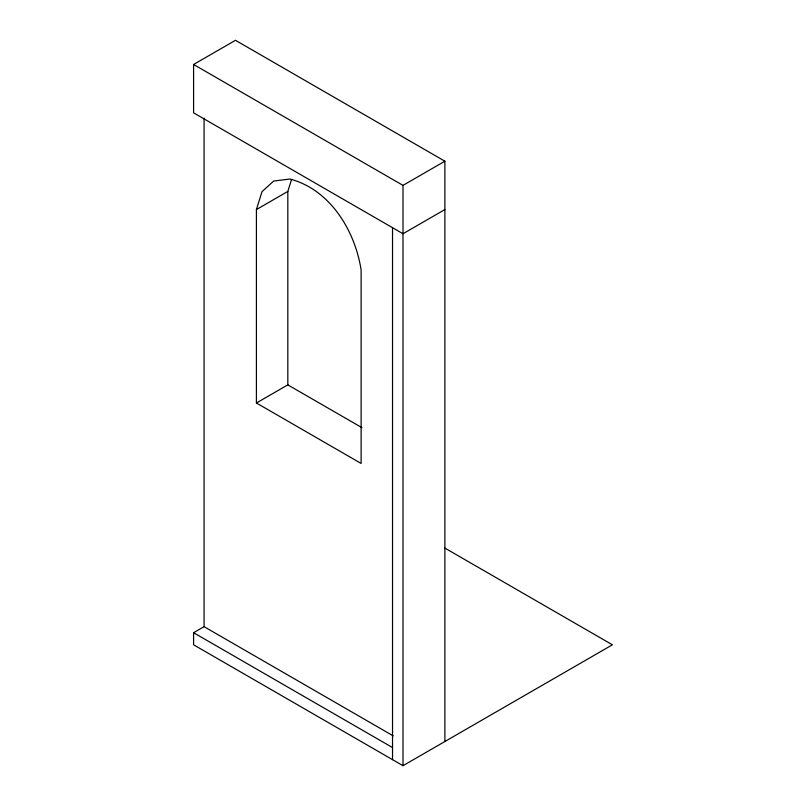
<?xml version="1.0" encoding="UTF-8"?>
<svg xmlns="http://www.w3.org/2000/svg" width="806" height="806" viewBox="0 0 806 806"><rect width="100%" height="100%" fill="white"/><g stroke="black" fill="none" stroke-linecap="round" stroke-linejoin="round"><path stroke-width="1.21" d="M256.419 209.56L261.99 191.697L273.687 181.048L289.999 179.013C330.289 189.702 355.073 230.788 361.118 270.01L361.118 463.45L256.419 403L256.419 209.56L287.823 191.425L291.54 179.516M444.882 209.56L403 233.74L193.591 112.84L193.591 64.48L235.473 40.3L444.882 161.2L444.882 741.52M193.591 64.48L403 185.38L444.882 161.2M256.419 403L287.823 384.865L361.995 427.684M444.449 547.828L612.409 644.8L403 765.7L193.591 644.8L193.591 632.71L204.069 626.665L393.217 735.868M193.591 632.71L392.532 747.565M403 185.38L403 765.7M392.532 227.695L392.532 759.655M287.823 191.425L287.823 384.865M204.069 118.119L204.069 626.665"/></g></svg>
